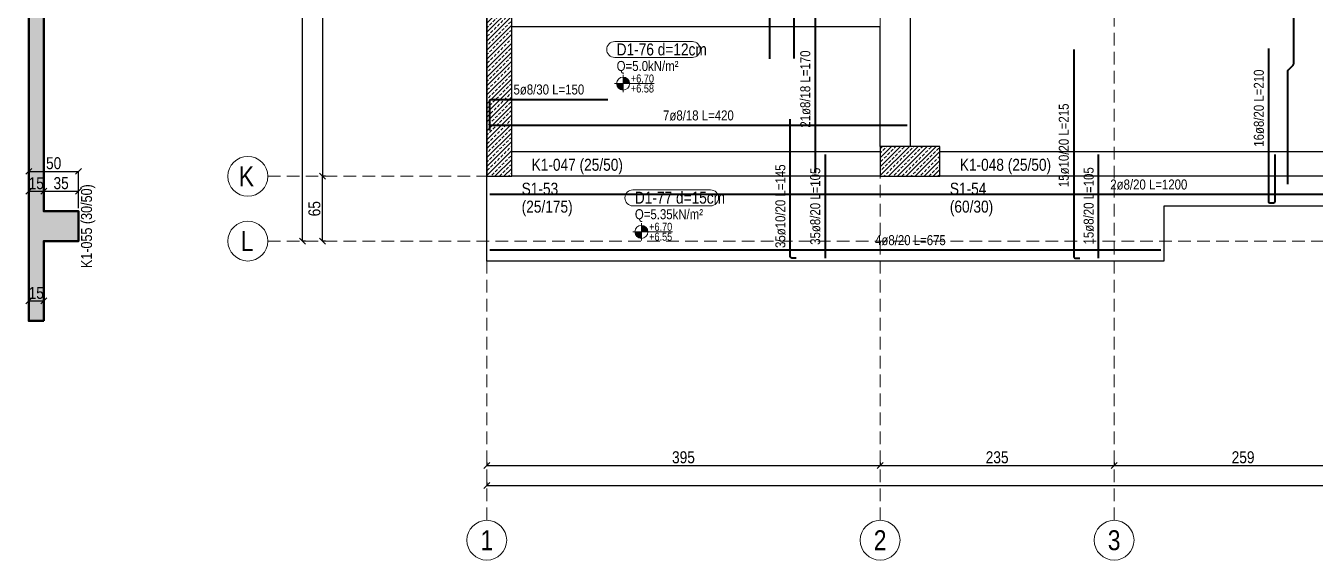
# Model space of a CAD drawing. Header units: millimetres. Extents: x 918 to 6439, y 631 to 3135.
# Drawn here: x 941 to 2236, y 640 to 1176 of the extents above; entities that cross this region are included whole.
import ezdxf
from ezdxf.enums import TextEntityAlignment as Align

# ---------------------------------------------------------------- set-up
doc = ezdxf.new("R2010")
doc.units = ezdxf.units.MM
doc.linetypes.add('DASHED', pattern=[19.05, 12.7, -6.35])
for name, color, linetype, lineweight in [('AKS BALONU (BEYKENT)', 7, 'Continuous', 20), ('AKS CIZGISI (BEYKENT)', 252, 'DASHED', 20), ('AKS OLCU (BEYKENT)', 200, 'Continuous', 20), ('AKS YAZISI (BEYKENT)', 3, 'Continuous', 20), ('DONATI (BEYKENT)', 4, 'Continuous', 40), ('DONATI YAZISI (BEYKENT)', 3, 'Continuous', 20), ('DOSEME ISMI (BEYKENT)', 9, 'Continuous', 20), ('DOSEME PAFTA (BEYKENT)', 3, 'Continuous', 20), ('KAT SINIRI (BEYKENT)', 41, 'Continuous', 25), ('KESIT CIZGISI (BEYKENT)', 3, 'Continuous', 50), ('KIRIS (BEYKENT)', 2, 'Continuous', 30), ('KIRIS ISMI (BEYKENT)', 40, 'Continuous', 20), ('KOLON (BEYKENT)', 3, 'Continuous', 30), ('KOLON ISMI (BEYKENT)', 91, 'Continuous', 20), ('KOT CIZGISI (BEYKENT)', 7, 'Continuous', 20), ('KOT YAZI (BEYKENT)', 7, 'Continuous', 20), ('OLCU (BEYKENT)', 14, 'Continuous', 20), ('TARAMA (BEYKENT)', 252, 'Continuous', 20), ('YUK YAZISI (BEYKENT)', 140, 'Continuous', 20)]:
    doc.layers.add(name, color=color, linetype=linetype, lineweight=lineweight)
doc.styles.add('DONATI YAZISI (BEYKENT)', font='')
doc.styles.add('YAZI (BEYKENT)', font='')
doc.styles.get('DONATI YAZISI (BEYKENT)').set_extended_font_data('Bahnschrift Light Condensed')
doc.styles.get('YAZI (BEYKENT)').set_extended_font_data('Bahnschrift Light Condensed')
doc.dimstyles.new('AKS_OLCU', dxfattribs={"dimtxt": 12, "dimasz": 3, "dimexe": 0.18, "dimexo": 3, "dimgap": 2, "dimtad": 1, "dimdec": 0, "dimrnd": 0.5, "dimzin": 12, "dimdsep": 46, "dimtxsty": 'YAZI (BEYKENT)', "dimtsz": 3, "dimcen": 0.09, "dimclrt": 7, "dimadec": 0, "dimazin": 0, "dimtfac": 1, "dimtdec": 4, "dimtix": 1, "dimtmove": 0, "dimatfit": 3, "dimfxl": 1, "dimtolj": 1, "dimtzin": 0, "dimarcsym": 0})
doc.dimstyles.new('PLAN_OLCU', dxfattribs={"dimtxt": 12, "dimasz": 3, "dimexe": 0.18, "dimexo": 3, "dimgap": 2, "dimtad": 1, "dimdec": 0, "dimrnd": 0.5, "dimzin": 12, "dimdsep": 46, "dimtxsty": 'YAZI (BEYKENT)', "dimtsz": 3, "dimcen": 0.09, "dimclrt": 7, "dimadec": 0, "dimazin": 0, "dimtfac": 1, "dimtdec": 4, "dimtix": 1, "dimtmove": 0, "dimatfit": 3, "dimfxl": 1, "dimtolj": 1, "dimtzin": 0, "dimarcsym": 0})
pattern_1 = [(45, (-160760.9784, -10846.006), (-4.49012806, 4.49012806), []), (45, (-160756.488, -10846.006), (-4.49012806, 4.49012806), [3.175, -1.5875])]

# ---------------------------------------------------------------- blocks, each defined once
blk = doc.blocks.new('*D201')
at = {"layer": 'DEFPOINTS', "color": 0, "transparency": 16777216}
for p in [(959, 1009.6), (944, 989.6), (959, 989.6)]:
    blk.add_point(p, dxfattribs=at)
at = {"layer": 'OLCU (BEYKENT)', "color": 0, "lineweight": -2, "transparency": 16777216}
for p, q in [((941, 1006.6), (947, 1012.6)), ((956, 1006.6), (962, 1012.6)), ((944, 992.6), (944, 1009.7)), ((944, 1009.6), (959, 1009.6)), ((959, 992.6), (959, 1009.7))]:
    blk.add_line(p, q, dxfattribs=at)
at = {"layer": 'OLCU (BEYKENT)', "color": 7, "lineweight": 20, "transparency": 16777216, "insert": (951.5, 1017.6), "char_height": 12, "attachment_point": 5, "style": 'YAZI (BEYKENT)'}
blk.add_mtext('\\A1;15', dxfattribs=at)
blk = doc.blocks.new('*D202')
at = {"layer": 'DEFPOINTS', "color": 0, "transparency": 16777216}
for p in [(994, 1009.6), (959, 989.6), (994, 989.6)]:
    blk.add_point(p, dxfattribs=at)
at = {"layer": 'OLCU (BEYKENT)', "color": 0, "lineweight": -2, "transparency": 16777216}
for p, q in [((956, 1006.6), (962, 1012.6)), ((991, 1006.6), (997, 1012.6)), ((959, 992.6), (959, 1009.7)), ((959, 1009.6), (994, 1009.6)), ((994, 992.6), (994, 1009.7))]:
    blk.add_line(p, q, dxfattribs=at)
at = {"layer": 'OLCU (BEYKENT)', "color": 7, "lineweight": 20, "transparency": 16777216, "insert": (976.5, 1017.7), "char_height": 12, "attachment_point": 5, "style": 'YAZI (BEYKENT)'}
blk.add_mtext('\\A1;35', dxfattribs=at)
blk = doc.blocks.new('*D203')
at = {"layer": 'DEFPOINTS', "color": 0, "transparency": 16777216}
for p in [(994, 1029.6), (944, 989.6), (994, 989.6)]:
    blk.add_point(p, dxfattribs=at)
at = {"layer": 'OLCU (BEYKENT)', "color": 0, "lineweight": -2, "transparency": 16777216}
for p, q in [((941, 1026.6), (947, 1032.6)), ((944, 992.6), (944, 1029.7)), ((944, 1029.6), (994, 1029.6)), ((991, 1026.6), (997, 1032.6)), ((994, 992.6), (994, 1029.7))]:
    blk.add_line(p, q, dxfattribs=at)
at = {"layer": 'OLCU (BEYKENT)', "color": 7, "lineweight": 20, "transparency": 16777216, "insert": (969, 1037.7), "char_height": 12, "attachment_point": 5, "style": 'YAZI (BEYKENT)'}
blk.add_mtext('\\A1;50', dxfattribs=at)
blk = doc.blocks.new('*D209')
at = {"layer": 'DEFPOINTS', "color": 0, "transparency": 16777216}
for p in [(944, 919.6), (959, 919.6), (959, 899.6)]:
    blk.add_point(p, dxfattribs=at)
at = {"layer": 'OLCU (BEYKENT)', "color": 0, "lineweight": -2, "transparency": 16777216}
for p, q in [((944, 916.6), (944, 899.4)), ((959, 916.6), (959, 899.4)), ((941, 896.6), (947, 902.6)), ((944, 899.6), (959, 899.6)), ((956, 896.6), (962, 902.6))]:
    blk.add_line(p, q, dxfattribs=at)
at = {"layer": 'OLCU (BEYKENT)', "color": 7, "lineweight": 20, "transparency": 16777216, "insert": (951.5, 907.6), "char_height": 12, "attachment_point": 5, "style": 'YAZI (BEYKENT)'}
blk.add_mtext('\\A1;15', dxfattribs=at)
blk = doc.blocks.new('*D241')
at = {"layer": 'AKS OLCU (BEYKENT)', "color": 0, "lineweight": -2, "transparency": 16777216}
for p, q in [((1222, 2586.6), (1216, 2592.6)), ((1219, 959.6), (1219, 2589.6)), ((1222, 2589.6), (1219.2, 2589.6)), ((1222, 956.6), (1216, 962.6)), ((1222, 959.6), (1219.2, 959.6))]:
    blk.add_line(p, q, dxfattribs=at)
at = {"layer": 'DEFPOINTS', "color": 0, "transparency": 16777216}
for p in [(1219, 2589.6), (1219, 2589.6), (1219, 959.6)]:
    blk.add_point(p, dxfattribs=at)
at = {"layer": 'AKS OLCU (BEYKENT)', "color": 7, "transparency": 16777216, "insert": (1210.9, 1774.6), "char_height": 12, "attachment_point": 5, "rotation": 90, "style": 'YAZI (BEYKENT)'}
blk.add_mtext('\\A1;1630', dxfattribs=at)
blk = doc.blocks.new('*D242')
at = {"layer": 'AKS OLCU (BEYKENT)', "color": 0, "lineweight": -2, "transparency": 16777216}
for p, q in [((1242, 1021.6), (1236, 1027.6)), ((1239, 959.6), (1239, 1024.6)), ((1242, 1024.6), (1239.2, 1024.6)), ((1242, 956.6), (1236, 962.6)), ((1242, 959.6), (1239.2, 959.6))]:
    blk.add_line(p, q, dxfattribs=at)
at = {"layer": 'DEFPOINTS', "color": 0, "transparency": 16777216}
for p in [(1239, 1024.6), (1239, 1024.6), (1239, 959.6)]:
    blk.add_point(p, dxfattribs=at)
at = {"layer": 'AKS OLCU (BEYKENT)', "color": 7, "transparency": 16777216, "insert": (1230.9, 992.1), "char_height": 12, "attachment_point": 5, "rotation": 90, "style": 'YAZI (BEYKENT)'}
blk.add_mtext('\\A1;65', dxfattribs=at)
blk = doc.blocks.new('*D252')
at = {"layer": 'AKS OLCU (BEYKENT)', "color": 0, "lineweight": -2, "transparency": 16777216}
for p, q in [((1242, 1476.6), (1236, 1482.6)), ((1239, 1479.6), (1239, 1024.6)), ((1242, 1479.6), (1239.2, 1479.6)), ((1242, 1021.6), (1236, 1027.6)), ((1242, 1024.6), (1239.2, 1024.6))]:
    blk.add_line(p, q, dxfattribs=at)
at = {"layer": 'DEFPOINTS', "color": 0, "transparency": 16777216}
for p in [(1239, 1479.6), (1239, 1024.6), (1239, 1024.6)]:
    blk.add_point(p, dxfattribs=at)
at = {"layer": 'AKS OLCU (BEYKENT)', "color": 7, "transparency": 16777216, "insert": (1230.9, 1252.1), "char_height": 12, "attachment_point": 5, "rotation": 90, "style": 'YAZI (BEYKENT)'}
blk.add_mtext('\\A1;455', dxfattribs=at)
blk = doc.blocks.new('*D253')
at = {"layer": 'AKS OLCU (BEYKENT)', "color": 0, "lineweight": -2, "transparency": 16777216}
for p, q in [((1401, 711.6), (1407, 717.6)), ((1404, 717.6), (1404, 714.7)), ((1404, 714.6), (6139, 714.6)), ((6136, 711.6), (6142, 717.6)), ((6139, 717.6), (6139, 714.7))]:
    blk.add_line(p, q, dxfattribs=at)
at = {"layer": 'DEFPOINTS', "color": 0, "transparency": 16777216}
for p in [(1404, 714.6), (6139, 714.6), (6139, 714.6)]:
    blk.add_point(p, dxfattribs=at)
at = {"layer": 'AKS OLCU (BEYKENT)', "color": 7, "transparency": 16777216, "insert": (3771.5, 722.7), "char_height": 12, "attachment_point": 5, "style": 'YAZI (BEYKENT)'}
blk.add_mtext('\\A1;4735', dxfattribs=at)
blk = doc.blocks.new('*D254')
at = {"layer": 'AKS OLCU (BEYKENT)', "color": 0, "lineweight": -2, "transparency": 16777216}
for p, q in [((1401, 731.6), (1407, 737.6)), ((1404, 737.6), (1404, 734.7)), ((1404, 734.6), (1799, 734.6)), ((1796, 731.6), (1802, 737.6)), ((1799, 737.6), (1799, 734.7))]:
    blk.add_line(p, q, dxfattribs=at)
at = {"layer": 'DEFPOINTS', "color": 0, "transparency": 16777216}
for p in [(1404, 734.6), (1799, 734.6), (1799, 734.6)]:
    blk.add_point(p, dxfattribs=at)
at = {"layer": 'AKS OLCU (BEYKENT)', "color": 7, "transparency": 16777216, "insert": (1601.5, 742.7), "char_height": 12, "attachment_point": 5, "style": 'YAZI (BEYKENT)'}
blk.add_mtext('\\A1;395', dxfattribs=at)
blk = doc.blocks.new('*D255')
at = {"layer": 'AKS OLCU (BEYKENT)', "color": 0, "lineweight": -2, "transparency": 16777216}
for p, q in [((1796, 731.6), (1802, 737.6)), ((1799, 737.6), (1799, 734.7)), ((1799, 734.6), (2034, 734.6)), ((2031, 731.6), (2037, 737.6)), ((2034, 737.6), (2034, 734.7))]:
    blk.add_line(p, q, dxfattribs=at)
at = {"layer": 'DEFPOINTS', "color": 0, "transparency": 16777216}
for p in [(1799, 734.6), (2034, 734.6), (2034, 734.6)]:
    blk.add_point(p, dxfattribs=at)
at = {"layer": 'AKS OLCU (BEYKENT)', "color": 7, "transparency": 16777216, "insert": (1916.5, 742.7), "char_height": 12, "attachment_point": 5, "style": 'YAZI (BEYKENT)'}
blk.add_mtext('\\A1;235', dxfattribs=at)
blk = doc.blocks.new('*D269')
at = {"layer": 'AKS OLCU (BEYKENT)', "color": 0, "lineweight": -2, "transparency": 16777216}
for p, q in [((2031, 731.6), (2037, 737.6)), ((2034, 737.6), (2034, 734.7)), ((2034, 734.6), (2293, 734.6)), ((2290, 731.6), (2296, 737.6)), ((2293, 737.6), (2293, 734.7))]:
    blk.add_line(p, q, dxfattribs=at)
at = {"layer": 'DEFPOINTS', "color": 0, "transparency": 16777216}
for p in [(2034, 734.6), (2293, 734.6), (2293, 734.6)]:
    blk.add_point(p, dxfattribs=at)
at = {"layer": 'AKS OLCU (BEYKENT)', "color": 7, "transparency": 16777216, "insert": (2163.5, 742.7), "char_height": 12, "attachment_point": 5, "style": 'YAZI (BEYKENT)'}
blk.add_mtext('\\A1;259', dxfattribs=at)

msp = doc.modelspace()

# ---------------------------------------------------------------- hatches: boundary and pattern name
at = {"layer": 'KOT CIZGISI (BEYKENT)', "true_color": 0x000000}
h = msp.add_hatch(color=18, dxfattribs=at)
h.dxf.hatch_style = 1
h.paths.add_polyline_path([(1540.9, 1117.6), (1534.4, 1117.6, 0.414214), (1540.9, 1111.1)])
h = msp.add_hatch(color=18, dxfattribs=at)
h.dxf.hatch_style = 1
h.paths.add_polyline_path([(1540.9, 1124.1), (1540.9, 1117.6), (1547.4, 1117.6, 0.414214)])
h = msp.add_hatch(color=18, dxfattribs=at)
h.dxf.hatch_style = 1
h.paths.add_polyline_path([(1559.2, 975.4), (1559.2, 968.9), (1565.7, 968.9, 0.414214)])
h = msp.add_hatch(color=18, dxfattribs=at)
h.dxf.hatch_style = 1
h.paths.add_polyline_path([(1559.2, 968.9), (1552.7, 968.9, 0.414214), (1559.2, 962.4)])
at = {"layer": 'TARAMA (BEYKENT)'}
h = msp.add_hatch(dxfattribs=at)
h.set_pattern_fill('ANSI33', color=256, style=0)
h.set_pattern_definition(pattern_1)
h.paths.add_polyline_path([(959, 879.6), (944, 879.6), (944, 2669.6), (959, 2669.6), (959, 2589.6), (994, 2589.6), (994, 2559.6), (959, 2559.6), (959, 2094.6), (994, 2094.6), (994, 2069.6), (959, 2069.6), (959, 1794.6), (994, 1794.6), (994, 1764.6), (959, 1764.6), (959, 1479.6), (994, 1479.6), (994, 1454.6), (959, 1454.6), (959, 989.6), (994, 989.6), (994, 959.6), (959, 959.6)])
h = msp.add_hatch(dxfattribs=at)
h.set_pattern_fill('ANSI33', color=256, style=0)
h.set_pattern_definition(pattern_1)
h.paths.add_polyline_path([(1404, 1024.6), (1429, 1024.6), (1429, 1199.6), (1404, 1199.6)])
h = msp.add_hatch(dxfattribs=at)
h.set_pattern_fill('ANSI33', color=256, style=0)
h.set_pattern_definition(pattern_1)
h.paths.add_polyline_path([(1799, 1024.6), (1859, 1024.6), (1859, 1054.6), (1799, 1054.6)])

# ---------------------------------------------------------------- linework, layer by layer
at = {"layer": 'AKS BALONU (BEYKENT)'}
for centre in [(1164, 1024.6), (1164, 959.6), (1404, 659.6), (1799, 659.6), (2034, 659.6)]:
    msp.add_circle(centre, 20, dxfattribs=at)
at = {"layer": 'AKS CIZGISI (BEYKENT)'}
for p, q in [((1404, 679.6), (1404, 2869.6)), ((1799, 679.6), (1799, 2869.6)), ((2034, 679.6), (2034, 2869.6)), ((1184, 1024.6), (6359, 1024.6)), ((1184, 959.6), (6359, 959.6))]:
    msp.add_line(p, q, dxfattribs=at)
at = {"layer": 'DONATI (BEYKENT)'}
for points in [[(1712.8, 1142.8), (1712.8, 1311.9, -0.198912), (1713.2, 1313), (1718.3, 1318.1, 0.198912), (1718.8, 1319.2), (1718.8, 1644.9, 0.198912), (1718.3, 1646), (1713.2, 1651.1, -0.198912), (1712.8, 1652.2), (1712.8, 1933.8)], [(2208.3, 1016.8), (2208.3, 1129.9, -0.198912), (2208.8, 1131), (2213.9, 1136.1, 0.198912), (2214.3, 1137.2), (2214.3, 1366.9, 0.198912), (2213.9, 1368), (2208.8, 1373.1, -0.198912), (2208.3, 1374.2), (2208.3, 1522.6)], [(2195.3, 1046.6), (2195.3, 999.1, -0.414214), (2193.8, 997.6), (2190.8, 997.6, -0.414214), (2189.3, 999.1), (2189.3, 1152.8)], [(1993.4, 1151.8), (1993.4, 944.1, 0.414214), (1994.9, 942.6), (1999.4, 942.6)], [(1407, 1070.7), (1407, 1100.2, -0.414214), (1408.5, 1101.7), (1525.5, 1101.7)], [(1714.8, 942.6), (1710.3, 942.6, -0.414214), (1708.8, 944.1), (1708.8, 1081.8)]]:
    msp.add_lwpolyline(points, format="xyb", dxfattribs=at)
for points in [[(1687.8, 1341.8), (1687.8, 1142.3)], [(1733.8, 1196.6), (1733.8, 1027.6)], [(1826, 1075.7), (1407, 1075.7)], [(1743.8, 1046.6), (1743.8, 942.6)], [(2018.4, 942.6), (2018.4, 1046.6)], [(2607, 1006.4), (1407, 1006.4)], [(2081, 950.6), (1407, 950.6)]]:
    msp.add_lwpolyline(points, dxfattribs=at)
at = {"layer": 'DOSEME PAFTA (BEYKENT)'}
for points in [[(1532.4, 1159.8), (1610.4, 1159.8, -1), (1610.4, 1143.8), (1532.4, 1143.8, -1)], [(1550.7, 1011), (1628.7, 1011, -1), (1628.7, 995), (1550.7, 995, -1)]]:
    msp.add_lwpolyline(points, format="xyb", close=True, dxfattribs=at)
at = {"layer": 'KAT SINIRI (BEYKENT)'}
msp.add_lwpolyline([(4549, 939.6), (3884, 939.6), (3884, 994.6), (2084, 994.6), (2084, 939.6), (1404, 939.6), (1404, 1664.6), (1384, 1664.6), (1384, 1714.6), (1404, 1714.6), (1404, 2609.6), (2084, 2609.6), (2084, 2554.6), (3884, 2554.6), (3884, 2609.6), (4549, 2609.6)], dxfattribs=at)
at = {"layer": 'KESIT CIZGISI (BEYKENT)'}
for points in [[(959, 879.6), (944, 879.6), (944, 2669.6)], [(959, 2559.6), (959, 2094.6), (994, 2094.6), (994, 2069.6), (959, 2069.6), (959, 1794.6), (994, 1794.6), (994, 1764.6), (959, 1764.6), (959, 1479.6), (994, 1479.6), (994, 1454.6), (959, 1454.6), (959, 989.6), (994, 989.6), (994, 959.6), (959, 959.6), (959, 879.6)]]:
    msp.add_lwpolyline(points, dxfattribs=at)
at = {"layer": 'KIRIS (BEYKENT)'}
for p, q in [((1829, 1419.6), (1829, 1054.6)), ((1799, 1174.6), (1429, 1174.6)), ((1799, 1054.6), (1799, 1174.6)), ((1429, 1049.6), (1799, 1049.6)), ((1859, 1049.6), (2374, 1049.6)), ((1799, 1024.6), (1429, 1024.6)), ((2374, 1024.6), (1859, 1024.6))]:
    msp.add_line(p, q, dxfattribs=at)
at = {"layer": 'KOLON (BEYKENT)'}
for points in [[(1404, 1024.6), (1429, 1024.6), (1429, 1199.6), (1404, 1199.6)], [(1799, 1024.6), (1859, 1024.6), (1859, 1054.6), (1799, 1054.6)]]:
    msp.add_lwpolyline(points, close=True, dxfattribs=at)
at = {"layer": 'KOT CIZGISI (BEYKENT)'}
for p, q in [((1532.2, 1117.6), (1572.2, 1117.6)), ((1540.9, 1126.3), (1540.9, 1108.9)), ((1559.2, 977.6), (1559.2, 960.2)), ((1550.5, 968.9), (1590.5, 968.9))]:
    msp.add_line(p, q, dxfattribs=at)
for centre in [(1540.9, 1117.6), (1559.2, 968.9)]:
    msp.add_circle(centre, 6.52, dxfattribs=at)

# ---------------------------------------------------------------- texts
at = {"layer": 'AKS YAZISI (BEYKENT)', "style": 'YAZI (BEYKENT)'}
for s, p in [('K', (1162.6, 1024.6)), ('L', (1163.3, 959.6)), ('1', (1404, 659.6)), ('2', (1799, 659.6)), ('3', (2034, 659.6))]:
    msp.add_text(s, height=20, dxfattribs=at).set_placement(p, align=Align.MIDDLE_CENTER)
at = {"layer": 'DONATI YAZISI (BEYKENT)', "style": 'DONATI YAZISI (BEYKENT)'}
for s, p in [('21ø8/18 L=170', (1723.8, 1112.1)), ('16ø8/20 L=210', (2179.3, 1093)), ('15ø10/20 L=215', (1983.4, 1055.7)), ('35ø10/20 L=145', (1698.8, 994.6)), ('35ø8/20 L=105', (1733.8, 994.6)), ('15ø8/20 L=105', (2008.4, 995))]:
    msp.add_text(s, height=10, rotation=90, dxfattribs=at).set_placement(p, align=Align.MIDDLE_CENTER)
for s, p in [('5ø8/30 L=150', (1466.3, 1111.7)), ('7ø8/18 L=420', (1616.5, 1085.7)), ('2ø8/20 L=1200', (2068.8, 1016.4)), ('4ø8/20 L=675', (1829.4, 960.6))]:
    msp.add_text(s, height=10, dxfattribs=at).set_placement(p, align=Align.MIDDLE_CENTER)
at = {"layer": 'DOSEME ISMI (BEYKENT)', "style": 'YAZI (BEYKENT)'}
for s, p in [('D1-76 d=12cm', (1534.4, 1142.3)), ('D1-77 d=15cm', (1552.7, 993.6))]:
    msp.add_text(s, height=12, dxfattribs=at).set_placement(p, align=Align.BOTTOM_LEFT)
at = {"layer": 'KIRIS ISMI (BEYKENT)', "style": 'YAZI (BEYKENT)'}
for s, p in [('K1-047 (25/50)', (1449, 1026.6)), ('K1-048 (25/50)', (1879, 1026.6))]:
    msp.add_text(s, height=12, dxfattribs=at).set_placement(p, align=Align.BOTTOM_LEFT)
msp.add_text('K1-055 (30/50)', height=11, rotation=90, dxfattribs=at).set_placement((1002, 974.6), align=Align.MIDDLE_CENTER)
at = {"layer": 'KOLON ISMI (BEYKENT)', "style": 'YAZI (BEYKENT)'}
for s, p in [('S1-53', (1439, 1002.6)), ('S1-54', (1869, 1002.6)), ('(25/175)', (1439, 984.6)), ('(60/30)', (1869, 984.6))]:
    msp.add_text(s, height=12, dxfattribs=at).set_placement(p, align=Align.BOTTOM_LEFT)
at = {"layer": 'KOT YAZI (BEYKENT)', "style": 'YAZI (BEYKENT)'}
for s, p in [('+6.70', (1548.7, 1116.3)), ('+6.58', (1548.7, 1106.3)), ('+6.70', (1567, 967.6)), ('+6.55', (1567, 957.6))]:
    msp.add_text(s, height=8, dxfattribs=at).set_placement(p, align=Align.BOTTOM_LEFT)
at = {"layer": 'YUK YAZISI (BEYKENT)', "style": 'YAZI (BEYKENT)'}
for s, p in [('Q=5.0kN/m²', (1534.4, 1127.3)), ('Q=5.35kN/m²', (1552.7, 978.6))]:
    msp.add_text(s, height=10, dxfattribs=at).set_placement(p, align=Align.BOTTOM_LEFT)

# ---------------------------------------------------------------- dimensions: what is measured, and where the dimension line sits
at = {"layer": 'AKS OLCU (BEYKENT)'}
for p1, p2, picture, middle in [((1219, 959.6), (1219, 2589.6), '*D241', (1210.9, 1774.6)), ((1239, 959.6), (1239, 1024.6), '*D242', (1230.9, 992.1)), ((1404, 734.6), (1799, 734.6), '*D254', (1601.5, 742.7)), ((1799, 734.6), (2034, 734.6), '*D255', (1916.5, 742.7)), ((1404, 714.6), (6139, 714.6), '*D253', (3771.5, 722.7))]:
    dim = msp.add_aligned_dim(p1=p1, p2=p2, distance=0, dimstyle='AKS_OLCU', dxfattribs=at)
    dim.commit()
    dim.dimension.update_dxf_attribs({"geometry": picture, "text_midpoint": middle})
for base, p1, p2, angle, picture, middle in [((1239, 1024.6), (1239, 1479.6), (1239, 1024.6), 270, '*D252', (1230.9, 1252.1)), ((2293, 734.6), (2034, 734.6), (2293, 734.6), 180, '*D269', (2163.5, 742.7))]:
    dim = msp.add_linear_dim(base=base, p1=p1, p2=p2, angle=angle, dimstyle='AKS_OLCU', override={"dimtmove": 1}, dxfattribs=at)
    dim.commit()
    dim.dimension.update_dxf_attribs({"geometry": picture, "text_midpoint": middle})
at = {"layer": 'OLCU (BEYKENT)', "lineweight": 20}
for p1, p2, distance, picture, middle in [((944, 989.6), (994, 989.6), 40, '*D203', (969, 1037.7)), ((944, 989.6), (959, 989.6), 20, '*D201', (951.5, 1017.6)), ((959, 989.6), (994, 989.6), 20, '*D202', (976.5, 1017.7)), ((944, 919.6), (959, 919.6), -20, '*D209', (951.5, 907.6))]:
    dim = msp.add_aligned_dim(p1=p1, p2=p2, distance=distance, dimstyle='PLAN_OLCU', dxfattribs=at)
    dim.commit()
    dim.dimension.update_dxf_attribs({"geometry": picture, "text_midpoint": middle})

doc.saveas('drawing.dxf')
